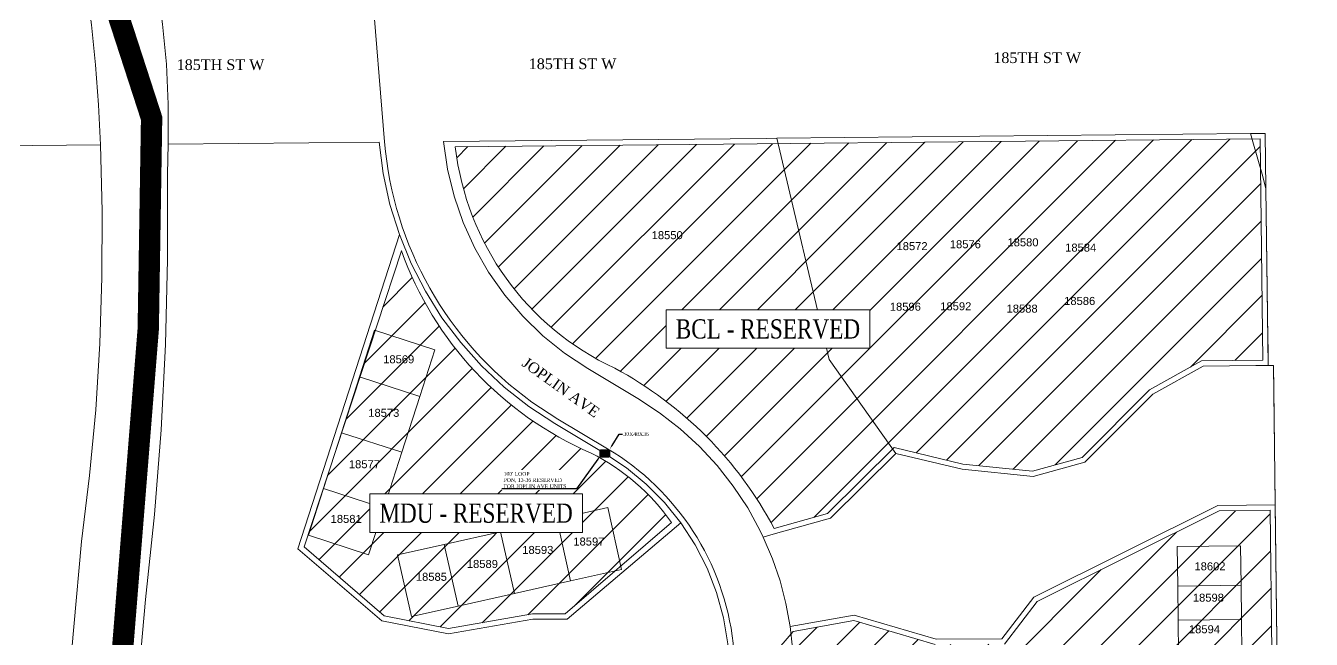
# Model space of a CAD drawing. Header units: feet. Extents: x 865220 to 2821149, y -2240498 to 944432.
# Drawn here: x 2811206 to 2812411, y 941286 to 941861 of the extents above; entities that cross this region are included whole.
import ezdxf
from ezdxf import colors
from ezdxf.entities.mleader import LeaderData, LeaderLine
from ezdxf.enums import TextEntityAlignment as Align
from ezdxf.lldxf.tags import DXFTag
from ezdxf.math import Vec2, Vec3

# ---------------------------------------------------------------- set-up
doc = ezdxf.new("R2010")
doc.units = ezdxf.units.FT
doc.header["$LTSCALE"] = 0.015
doc.header["$MEASUREMENT"] = 0
for name, color, linetype in [('288A', 112, '288A'), ('Dakota County Addresses', 7, 'Continuous'), ('Dakota County Parcels', 7, 'Continuous'), ('DETAIL', 7, 'Continuous'), ('NOTES', 7, 'Continuous'), ('STREET NAME', 7, 'Continuous'), ('TELEPHONE STRUCT-PROP', 6, 'Continuous')]:
    doc.layers.add(name, color=color, linetype=linetype)
doc.layers.add('RUNNING LINE (UNDERGROUND)', color=10, linetype='Continuous', lineweight=40)
doc.layers.add('WORK BOUNDARY', color=110, linetype='Continuous', lineweight=40)
doc.styles.add('Dimensions 100', font='arial.ttf')
doc.styles.add('Line', font='txt.shx', dxfattribs={"height": 3})
doc.styles.add('SIMPLEX', font='times.ttf', dxfattribs={"width": 0.8})
doc.styles.get("Standard").update_dxf_attribs({"font": 'times.ttf'})
doc.styles.add('Utilities', font='arial.ttf', dxfattribs={"height": 2.5})
tags = doc.linetypes.add('288A', pattern='A,80,-5,["288A",Line,S=1.5,R=0,X=0,Y=-1.5],-24', length=109).pattern_tags.tags
tags[6] = DXFTag(74, 10)
pattern_1 = [(45, (0, 0), (-17.67766952966369, 17.67766952966369), [])]

# ---------------------------------------------------------------- blocks, each defined once
blk = doc.blocks.new('ACMAP_ANN_TEMPLATE_Dakota County Addresses')
at = {"layer": 'Dakota County Addresses', "style": 'Dimensions 100'}
blk.add_attdef('DakotaCountyAddress', text='', height=50, dxfattribs=at).set_placement((0, 0), align=Align.CENTER)
blk = doc.blocks.new('NEW HH')
at = {"ltscale": 40, "true_color": 0xffffff}
h = blk.add_hatch(color=7, dxfattribs=at)
h.dxf.hatch_style = 1
h.paths.add_polyline_path([(-0.06105542969374866, -0.03052771484690631, 0.4142135623730951), (-0.04579157227031772, -0.04579157227033726), (0.04579157227026798, -0.04579157227033726, 0.4142135623730951), (0.06105542969369893, -0.03052771484690631), (0.06105542969369893, 0.03052771484699512, 0.4142135623736632), (0.04579157227023838, 0.04579157227042607), (-0.04579157227034732, 0.04579157227024844, 0.414213562372527), (-0.06105542969374866, 0.03052771484681749)])
at = {"layer": 'RUNNING LINE (UNDERGROUND)', "color": 6, "lineweight": 0, "const_width": 0.005, "flags": 128}
blk.add_lwpolyline([(-0.06105542969374866, 0.03052771484681749), (-0.06105542969374866, -0.03052771484690631, 0.414213562373095), (-0.04579157227031772, -0.04579157227033726), (0.04579157227026798, -0.04579157227033726, 0.414213562373095), (0.06105542969369893, -0.03052771484690631), (0.06105542969369893, 0.03052771484699512, 0.414213562373095), (0.04579157227026798, 0.04579157227042607), (-0.04579157227031772, 0.04579157227024844, 0.414213562373095)], format="xyb", close=True, dxfattribs=at)
at = {"layer": 'TELEPHONE STRUCT-PROP', "color": 18, "true_color": 0x000000, "style": 'Utilities'}
blk.add_text('HH', height=0.05, dxfattribs=at).set_placement((-2.486899575160351e-14, -4.440892098500626e-14), align=Align.MIDDLE_CENTER)

msp = doc.modelspace()

# ---------------------------------------------------------------- hatches: boundary and pattern name
at = {"layer": 'NOTES', "ltscale": 100}
h = msp.add_hatch(dxfattribs=at)
h.set_pattern_fill('ANSI31', color=5, scale=200)
h.set_pattern_definition(pattern_1)
edge = h.paths.add_edge_path()
edge.add_arc((2811823.531900311, 942202.5702931196), 89.32654450054983, -122.01079658549872, 89.36596977052028, ccw=False)
edge.add_line((2811776.181769785, 942126.8260082422), (2811713.722273948, 941907.9198131808))
edge.add_line((2811713.722273948, 941907.9198131808), (2812047.716440373, 941911.6494140569))
edge.add_line((2812047.716440373, 941911.6494140569), (2812376.66353693, 941977.3164067514))
edge.add_line((2812376.66353693, 941977.3164067514), (2812372.61251973, 942092.0253486758))
edge.add_line((2812372.61251973, 942092.0253486758), (2812363.97565, 942210.6882744652))
edge.add_line((2812363.97565, 942210.6882744652), (2812355.725407891, 942297.983828557))
edge.add_line((2812355.725407891, 942297.983828557), (2812345.72918039, 942385.0753253772))
edge.add_line((2812345.72918039, 942385.0753253772), (2812320.495398729, 942558.6669893662))
edge.add_line((2812320.495398729, 942558.6669893662), (2812307.281731389, 942633.3176653084))
edge.add_line((2812307.281731389, 942633.3176653084), (2812282.359153914, 942756.4362299441))
edge.add_line((2812282.359153914, 942756.4362299441), (2811970.377581402, 942740.8488815483))
edge.add_line((2811970.377581402, 942740.8488815483), (2811824.520360091, 942291.8913684584))
edge = h.paths.add_edge_path()
edge.add_line((2811907.910289391, 941389.6446219619), (2811957.850479385, 941403.6758497447))
edge.add_line((2811957.850479385, 941403.6758497447), (2812020.367853585, 941465.5268744095))
edge.add_line((2812020.367853585, 941465.5268744095), (2812084.65269299, 941450.0272139836))
edge.add_line((2812084.65269299, 941450.0272139836), (2812149.931542415, 941443.4673382636))
edge.add_line((2812149.931542415, 941443.4673382636), (2812196.387883647, 941456.268197336))
edge.add_line((2812196.387883647, 941456.268197336), (2812259.581083691, 941519.5937957424))
edge.add_line((2812259.581083691, 941519.5937957424), (2812308.375223604, 941546.6207368033))
edge.add_line((2812308.375223604, 941546.6207368033), (2812365.693296203, 941547.3332454719))
edge.add_line((2812365.693296203, 941547.3332454719), (2812363.113884781, 941754.7636066456))
edge.add_line((2812363.113884781, 941754.7636066456), (2811608.96125067, 941747.3634697155))
edge.add_arc((2811868.721036449, 941776.8869044078), 261.4321699870367, 186.4842228581033, 245.0464453503007)
edge.add_arc((2811584.891675707, 941217.6842251945), 365.9390698502999, 28.028803755568617, 61.69145382223911, ccw=False)
h = msp.add_hatch(dxfattribs=at)
h.set_pattern_fill('ANSI31', color=30, scale=200)
h.set_pattern_definition(pattern_1)
edge = h.paths.add_edge_path()
edge.add_arc((2811645.250996599, 941278.7206602757), 203.0626531500808, 35.02636000810843, 63.39631893976658)
edge.add_arc((2811865.797770536, 941759.990801508), 326.532291276152, 199.7013101559332, 246.6133158870073, ccw=False)
edge.add_line((2811558.379753426, 941649.9112847832), (2811467.201349297, 941372.289277489))
edge.add_line((2811467.201349297, 941372.289277489), (2811542.313602676, 941307.6533531098))
edge.add_line((2811542.313602676, 941307.6533531098), (2811602.692221157, 941295.8355558417))
edge.add_line((2811602.692221157, 941295.8355558417), (2811681.163161579, 941309.5383353618))
edge.add_line((2811681.163161579, 941309.5383353618), (2811711.924351529, 941309.5392631665))
edge.add_line((2811711.924351529, 941309.5392631665), (2811811.536581316, 941395.2691283887))
h.paths.add_polyline_path([(2811563.729526497, 940927.2044528982), (2811563.729526497, 941093.9461331946), (2811582.577323007, 941093.5363595098), (2811618.873006779, 941107.5164078521), (2811664.542902319, 941150.571899835), (2811808.466665844, 941203.0174313311), (2811855.574712149, 941227.6016157797), (2811868.439917484, 941226.6383247778), (2811925.444961502, 941293.0767229585), (2811982.519030827, 941303.3481546454), (2812058.756937479, 941280.868749378), (2812123.572869622, 941281.2125751867), (2812154.325013103, 941321.2672389069), (2812324.673079208, 941406.1172289953), (2812372.443078111, 941406.7109684157), (2812377.381834097, 941009.4065818412), (2812355.028170207, 941009.1287218343), (2812305.51947199, 940968.1045041363), (2812276.920177101, 940939.2134876038), (2812226.615104821, 940917.7340544824), (2812185.081552729, 940910.9194642276), (2812111.02343209, 940923.0838536219), (2812060.99790749, 940935.4793666714), (2811977.566535613, 940964.3402199995), (2811943.943510806, 940972.2155176903), (2811928.881906444, 940972.0287037435), (2811868.330563791, 940955.5925168929), (2811838.647326747, 940945.6261842878), (2811813.022552265, 940944.6749546867), (2811736.839171952, 940965.0770651146), (2811696.078646902, 940958.513194969), (2811673.531571375, 940929.8836064079), (2811645.601790903, 940921.5551962219)])
h.paths.add_polyline_path([(2811950.437364556, 940579.1801539854), (2811949.451164072, 940751.2262117134), (2811947.649744333, 940792.8945235105), (2811943.384382702, 940835.7496622168), (2811968.207319708, 940836.0576439623), (2812138.175188654, 940838.1663856294), (2812144.701529837, 940838.247358654), (2812145.812490225, 940581.575984333)])
h.paths.add_polyline_path([(2812154.405393874, 940575.1828487881), (2812154.119486649, 940800.8684357087), (2812360.529889055, 940804.648732974), (2812363.238593188, 940580.9642760742)])

# ---------------------------------------------------------------- linework, layer by layer
at = {"layer": '288A', "lineweight": 5, "ltscale": 50, "flags": 128}
msp.add_lwpolyline([(2813070.424256932, 938894.8253716899), (2813053.581821398, 938890.314079932), (2812965.596222688, 938890.7915171762), (2812875.607347521, 938891.238310762, -0.08432377265776943), (2812816.427410745, 938901.4886930747), (2812801.092475996, 938907.4563053129), (2812784.03166072, 938916.2560737843), (2812767.984156065, 938926.7910127344), (2812753.227351132, 938938.8626130434), (2812738.549860266, 938952.2097327133), (2812686.718042473, 938999.3435024512, 0.1852730655114057), (2812555.25784195, 939050.5322158342), (2812510.773239149, 939050.75347308), (2812407.699962254, 939051.2640303061), (2812381.327872414, 939052.3032534786, -0.1610922281270414), (2812156.969629846, 939145.3038394832), (2812139.065548797, 939161.7757317314), (2812122.177761864, 939179.4054585617), (2812105.454759574, 939199.3157716253), (2812090.695010146, 939219.4663789548), (2812077.292090476, 939240.4440278363), (2812022.633510251, 939332.5108602142), (2811974.141536831, 939414.190201575), (2811831.217937382, 939654.9291202029), (2811785.27902358, 939732.3110288078), (2811729.131965912, 939826.8880687343), (2811701.990269947, 939872.6025057855), (2811702.803425546, 939881.0268270199), (2811714.142491591, 939881.9438836472), (2811795.997005475, 939930.5396148523, 0.2680204782652348), (2811897.306751751, 940111.1062258543), (2811896.188700615, 940201.0888917042), (2811892.589432993, 940490.551455397), (2811891.746927013, 940550.6743207888), (2811889.539662661, 940728.581717298), (2811889.194291607, 940756.4158716594), (2811888.223142273, 940783.2638451151), (2811885.973330684, 940810.0946138912), (2811882.467612119, 940836.6705429822), (2811878.620962197, 940865.8309828906), (2811876.172323499, 940895.0326999362), (2811875.110782407, 940924.3721198558), (2811874.782079526, 940950.8677202261), (2811871.291391447, 941231.8752700016), (2811870.980752022, 941257.2579665352), (2811869.394414059, 941282.0698644046, 0.2336249084927929), (2811751.674338715, 941464.2931622773), (2811704.949466321, 941492.1848896364), (2811680.692956457, 941508.1171724717, -0.2191427037665804), (2811542.68401581, 941752.0555297727), (2811530.312697667, 941901.6357449588), (2811531.249739103, 941931.5594255353), (2811534.665465025, 941960.1631046, -0.2351897430703108), (2811709.169638763, 942202.5443772532), (2811729.854647492, 942212.5538995907), (2811738.552792761, 942217.287142071), (2811746.596847941, 942223.5443919941), (2811753.521915372, 942231.0236139729), (2811765.862630439, 942249.7161501135, -0.6600551345867091), (2811899.072611632, 942214.0194530609), (2811904.767304047, 942206.5366717827)], format="xyb", dxfattribs=at)
at = {"layer": 'Dakota County Parcels', "lineweight": 5}
for p, q in [((2812354.240737325, 941759.6765231167), (2811910.14939206, 941755.3052567516)), ((2811910.14939206, 941755.3052567516), (2811959.295530969, 941547.877716304)), ((2812368.051488598, 941759.8124512706), (2812354.240737325, 941759.6765231167)), ((2812368.691635401, 941708.3330379103), (2812368.051488598, 941759.8124512706)), ((2810621.772223694, 941742.6228425216), (2811276.295412902, 941749.0657139842)), ((2811339.338628897, 941721.5896932383), (2811339.963474097, 941749.6926539999)), ((2811537.701391521, 941751.6390502539), (2811339.963474097, 941749.6926539999)), ((2812368.691951645, 941708.3310906973), (2812370.755764574, 941542.4036612522)), ((2811461.422427197, 941370.6657760974), (2811556.524040968, 941665.0474467922)), ((2811533.3658233, 941575.4557178926), (2811519.226354289, 941531.6881233726)), ((2811589.816515525, 941557.218878777), (2811533.3658233, 941575.4557178926)), ((2811575.677046108, 941513.4512845401), (2811589.816515525, 941557.218878777)), ((2811779.861501568, 941511.51338127), (2811733.044406763, 941539.4600992587)), ((2811959.295530969, 941547.877716304), (2812021.904041986, 941460.0132043299)), ((2812309.696424774, 941541.6367740755), (2812262.621496805, 941515.562099823)), ((2812375.755685112, 941542.4658238192), (2812370.755764574, 941542.4036612522)), ((2812387.83301245, 940571.0436842267), (2812375.755685112, 941542.4658238192)), ((2811519.226354289, 941531.6881233726), (2811502.320476316, 941479.3573146325)), ((2811519.226354289, 941531.6881233726), (2811575.677046108, 941513.4512845401)), ((2811558.771142674, 941461.1204759341), (2811575.677046108, 941513.4512845401)), ((2812262.621496805, 941515.562099823), (2812198.992163725, 941451.7994546231)), ((2811502.320476316, 941479.3573146325), (2811485.414573678, 941427.0265061234)), ((2811558.771142674, 941461.1204759341), (2811502.320476316, 941479.3573146325)), ((2811702.29435977, 941487.9467336212), (2811749.111354314, 941460.0000153009)), ((2811541.86526476, 941408.7896429871), (2811558.771142674, 941461.1204759341)), ((2811960.447791253, 941399.21199301), (2812021.904041986, 941460.0132043299)), ((2812083.812843437, 941445.0864283007), (2812021.904041986, 941460.0132043299)), ((2812150.360116886, 941438.3990885701), (2812083.812843437, 941445.0864283007)), ((2812198.992163725, 941451.7994546231), (2812150.360116886, 941438.3990885701)), ((2811485.414573678, 941427.0265061234), (2811471.275105418, 941383.2589126315)), ((2811485.414573678, 941427.0265061234), (2811541.86526476, 941408.7896429871)), ((2811527.725795897, 941365.02207479), (2811541.86526476, 941408.7896429871)), ((2811704.002195078, 941398.4454247963), (2811751.802937212, 941409.1949501422)), ((2811751.802937212, 941409.1949501422), (2811764.81862002, 941351.3170262922)), ((2812151.062219959, 941325.2279718344), (2812323.467449172, 941411.1026302588)), ((2812323.467449172, 941411.1026302588), (2812377.379097113, 941411.7727050197)), ((2812377.379097113, 941411.7727050197), (2812382.44359637, 941004.4691141855)), ((2811651.323847301, 941386.5990129125), (2811704.002195078, 941398.4454247963)), ((2811704.002195078, 941398.4454247963), (2811717.017903154, 941340.5675263975)), ((2811820.196791178, 941395.0485987861), (2811713.76292864, 941304.5393186186)), ((2811960.447791253, 941399.21199301), (2811914.725289174, 941386.365802293)), ((2811471.275105418, 941383.2589126315), (2811527.725795897, 941365.02207479)), ((2811598.645474532, 941374.7526253622), (2811651.323847301, 941386.5990129125)), ((2811664.339530914, 941328.721114551), (2811651.323847301, 941386.5990129125)), ((2811897.550446437, 941381.5403147053), (2811894.712952363, 941387.4159445327)), ((2811904.760458964, 941383.5660249752), (2811897.550446437, 941381.5403147053)), ((2811914.725289174, 941386.365802293), (2811904.760458964, 941383.5660249752)), ((2811540.054969111, 941303.000557651), (2811461.422427197, 941370.6657760974)), ((2811554.746847501, 941364.880622999), (2811598.645474532, 941374.7526253622)), ((2811598.645474532, 941374.7526253622), (2811611.661158875, 941316.8747022275)), ((2812344.845427386, 941373.4499198471), (2812285.526646112, 941372.7140536357)), ((2812285.526646112, 941372.7140536357), (2812285.985721327, 941335.721039695)), ((2812345.304502206, 941336.4569058728), (2812344.845427386, 941373.4499198471)), ((2811567.762532281, 941307.0027000767), (2811554.746847501, 941364.880622999)), ((2811764.81862002, 941351.3170262922), (2811717.017903154, 941340.5675263975)), ((2811717.017903154, 941340.5675263975), (2811664.339530914, 941328.721114551)), ((2812345.304502206, 941336.4569058728), (2812285.985721327, 941335.721039695)), ((2812285.985721327, 941335.721039695), (2812286.382616615, 941303.7270212334)), ((2812345.70139632, 941304.4629873906), (2812345.304502206, 941336.4569058728)), ((2811664.339530914, 941328.721114551), (2811611.661158875, 941316.8747022275)), ((2812121.097952819, 941286.1995169681), (2812151.062219959, 941325.2279718344)), ((2811611.661158875, 941316.8747022275), (2811567.762532281, 941307.0027000767)), ((2811602.640341286, 941290.7508364927), (2811540.054969111, 941303.000557651)), ((2811681.596514097, 941304.5383484301), (2811602.640341286, 941290.7508364927)), ((2811713.76292864, 941304.5393186186), (2811681.596514097, 941304.5383484301)), ((2811982.798080359, 941308.4786990893), (2811922.808641757, 941297.6825980258)), ((2811982.798080359, 941308.4786990893), (2812059.465732558, 941285.8725796354)), ((2812286.382616615, 941303.7270212334), (2812345.70139632, 941304.4629873906)), ((2812286.382616615, 941303.7270212334), (2812286.779511069, 941271.7331029226)), ((2812346.098290428, 941272.4690690835), (2812345.70139632, 941304.4629873906)), ((2812059.465732558, 941285.8725796354), (2812121.097952819, 941286.1995169681))]:
    msp.add_line(p, q, dxfattribs=at)
for points in [[(2811276.295412902, 941749.0657139842), (2811274.534859976, 941786.5713782359), (2811271.76911377, 941824.016338696), (2811267.982466555, 941861.5296168674), (2811263.186957868, 941898.9273153518)], [(2811338.239981185, 941824.670679712), (2811338.239871172, 941824.6718787078), (2811334.457177935, 941862.1818407786), (2811329.711168146, 941899.582127319)], [(2811339.963474097, 941749.6926539999), (2811339.71834702, 941787.1958407362), (2811338.239981185, 941824.670679712)], [(2811910.14939206, 941755.3052567516), (2811900.141085798, 941755.2067080375), (2811597.889408763, 941752.2315011558)], [(2812354.240737325, 941759.6765231167), (2812356.436760309, 941751.8741540958), (2812364.953045063, 941721.616116443), (2812368.691635401, 941708.3330379103)], [(2811258.564659794, 941377.555300818), (2811266.169416166, 941439.1582923543), (2811271.919564116, 941500.9619877909), (2811275.809909977, 941562.9105653849), (2811277.836939886, 941624.9480725129), (2811277.998822953, 941687.0184762676), (2811276.295412902, 941749.0657139842)], [(2811556.524040968, 941665.0474467922), (2811547.740833188, 941693.3276444834), (2811541.450723939, 941722.2646252338), (2811537.701391521, 941751.6390502539)], [(2811733.044406763, 941539.4600992587), (2811711.253899661, 941553.8911043976), (2811690.902956342, 941570.2898610283), (2811672.168677476, 941588.5136617396), (2811655.214094978, 941608.4039170046), (2811640.186753288, 941629.7875352364), (2811627.217425324, 941652.4784291026), (2811616.418974515, 941676.2791349378), (2811607.885372593, 941700.9825311129), (2811601.690881825, 941726.3736404714), (2811597.889408763, 941752.2315011558)], [(2811318.734085571, 941323.2222290013), (2811326.980297762, 941402.6287362699), (2811333.167316257, 941482.2221681338), (2811337.290990764, 941561.9491339896), (2811339.348555072, 941641.7561536555), (2811339.338628897, 941721.5896932383)], [(2812370.755080489, 941542.3957811308), (2812370.713072206, 941545.773919971), (2812370.577002252, 941556.7153903928), (2812370.440957707, 941567.656811082), (2812368.691635401, 941708.3330379103)], [(2811702.29435977, 941487.9467336212), (2811677.857804474, 941503.9972748023), (2811654.890071021, 941522.0872812134), (2811633.560894778, 941542.0830647361), (2811614.027901914, 941563.8368532334), (2811596.435444509, 941587.1878826332), (2811580.913533766, 941611.963584957), (2811567.576879212, 941637.9808636655), (2811556.524040968, 941665.0474467922)], [(2812370.755080489, 941542.3957811308), (2812363.155805023, 941542.3013190639), (2812359.156503501, 941542.2515942913), (2812309.696424774, 941541.6367740755)], [(2812375.754075109, 941542.4580609587), (2812371.087919917, 941542.3999628846), (2812370.755080489, 941542.3957811308)], [(2812377.379097113, 941411.7727050197), (2812376.026256096, 941520.5642213498), (2812375.754075109, 941542.4580609587)], [(2811894.712952363, 941387.4159445327), (2811882.939783558, 941408.880029333), (2811869.454710278, 941429.3120444838), (2811854.347640982, 941448.5757644225), (2811837.719298416, 941466.5427529339), (2811819.680548029, 941483.0932194192), (2811800.351658842, 941498.1168176134), (2811779.861501568, 941511.51338127)], [(2811749.111354314, 941460.0000153009), (2811769.259616537, 941446.5465962936), (2811787.947628139, 941431.1289060276), (2811804.984649323, 941413.9043057051), (2811820.196791178, 941395.0485987861)], [(2811820.196791178, 941395.0485987861), (2811833.618506293, 941374.4254245397), (2811844.856996675, 941352.5358361166), (2811853.794017478, 941329.6101430741), (2811860.335538586, 941305.8895562452), (2811864.412733939, 941281.6236499113), (2811865.982705688, 941257.0677358408)], [(2811897.550446437, 941381.5403147053), (2811906.15582141, 941361.3274392609), (2811913.25802091, 941340.5387026307), (2811918.818913184, 941319.2857197274), (2811922.808641757, 941297.6825980258)], [(2811213.691023415, 940872.3510352906), (2811243.100801001, 941203.4574500222), (2811251.437881502, 941297.3198083427), (2811258.564659794, 941377.555300818)], [(2811278.715133603, 940876.0449745965), (2811296.732941736, 941077.3780642909), (2811318.734085571, 941323.2222290013)], [(2811925.971363915, 941257.8120051522), (2811925.055560378, 941277.8000966918), (2811922.808641757, 941297.6825980258)]]:
    msp.add_lwpolyline(points, dxfattribs=at)
at = {"layer": 'NOTES', "color": 5, "lineweight": 5, "ltscale": 50, "flags": 128}
msp.add_lwpolyline([(2811907.910289391, 941389.6446219619), (2811957.850479385, 941403.6758497447), (2812020.367853585, 941465.5268744095), (2812084.65269299, 941450.0272139836), (2812149.931542415, 941443.4673382636), (2812196.387883647, 941456.268197336), (2812259.581083691, 941519.5937957424), (2812308.375223604, 941546.6207368033), (2812365.693296203, 941547.3332454719), (2812363.113884781, 941754.7636066456), (2811608.96125067, 941747.3634697155, 0.2612364842501886), (2811758.427131192, 941539.8594081813, -0.1479464872054651), (2811907.910289391, 941389.6446219619)], format="xyb", dxfattribs=at)
at = {"layer": 'NOTES', "color": 30, "lineweight": 5, "ltscale": 50, "flags": 128}
msp.add_lwpolyline([(2811811.536581316, 941395.2691283887, 0.1244234740475918), (2811736.185809976, 941460.2841500539, -0.2075997725202477), (2811558.379753426, 941649.9112847832), (2811467.201349297, 941372.289277489), (2811542.313602676, 941307.6533531098), (2811602.692221157, 941295.8355558417), (2811681.163161579, 941309.5383353618), (2811711.924351529, 941309.5392631665), (2811811.536581316, 941395.2691283887)], format="xyb", dxfattribs=at)
for points in [[(2812123.572869622, 941281.2125751867), (2812154.325013103, 941321.2672389069), (2812324.673079208, 941406.1172289953), (2812372.443078111, 941406.7109684157), (2812377.381834097, 941009.4065818412)], [(2811868.439917484, 941226.6383247778), (2811925.444961502, 941293.0767229585), (2811982.519030827, 941303.3481546454), (2812058.756937479, 941280.868749378)]]:
    msp.add_lwpolyline(points, dxfattribs=at)
at = {"layer": 'WORK BOUNDARY', "lineweight": 100, "const_width": 20}
msp.add_lwpolyline([(2816268.468868925, 941081.9450371091), (2813842.005660736, 941062.6304296975), (2813848.550197875, 940518.0965683286), (2813150.452444917, 940519.432699179), (2813138.136677608, 941860.7731018995), (2812911.512325561, 941862.0778354795), (2812585.90672403, 941864.6785753227), (2812526.554818616, 941906.0048937064), (2812484.766951306, 942180.1580877726), (2812439.817925528, 942469.3674113613), (2812388.332124592, 942812.8218047891), (2812302.133113432, 942974.9625655424), (2811909.611616252, 942862.8721245986), (2811722.027819846, 942852.1561978396), (2811558.577370083, 942850.7051166382), (2811024.131706736, 942698.137582646), (2811324.341783015, 941774.0834791672), (2811321.192061042, 941576.5936331239), (2811268.972456243, 940925.3896018092), (2811262.26879041, 940576.2804271069), (2811264.123786471, 940364.9168428753)], dxfattribs=at)

# ---------------------------------------------------------------- block references
at = {"lineweight": 5, "xscale": 80, "yscale": 80, "zscale": 40}
msp.add_blockref('NEW HH', (2811749.111354314, 941460.0000153009), dxfattribs=at)
at = {"layer": 'Dakota County Addresses', "lineweight": 5, "xscale": 0.15, "yscale": 0.15, "zscale": 0.15}
for p, values in [((2811807.532994838, 941660.7858994987), {'DakotaCountyAddress': '18550'}), ((2812036.990865524, 941650.511119799), {'DakotaCountyAddress': '18572'}), ((2812086.949812978, 941652.2792942573), {'DakotaCountyAddress': '18576'}), ((2812140.960669956, 941654.0813341376), {'DakotaCountyAddress': '18580'}), ((2812195.027967946, 941649.1304393162), {'DakotaCountyAddress': '18584'}), ((2812030.712027716, 941593.7311673325), {'DakotaCountyAddress': '18596'}), ((2812077.981559813, 941594.1262469303), {'DakotaCountyAddress': '18592'}), ((2812140.129413617, 941591.944445723), {'DakotaCountyAddress': '18588'}), ((2812194.0951167, 941599.148896781), {'DakotaCountyAddress': '18586'}), ((2811555.906022603, 941544.4716644187), {'DakotaCountyAddress': '18569'}), ((2811541.931630205, 941494.2807297979), {'DakotaCountyAddress': '18573'}), ((2811523.763763551, 941446.1228326012), {'DakotaCountyAddress': '18577'}), ((2811506.67629599, 941394.851822478), {'DakotaCountyAddress': '18581'}), ((2811734.108998851, 941373.6689198364), {'DakotaCountyAddress': '18597'}), ((2811686.269872447, 941365.7883756023), {'DakotaCountyAddress': '18593'}), ((2811634.326720127, 941352.6475607094), {'DakotaCountyAddress': '18589'}), ((2812316.187300904, 941350.4387411338), {'DakotaCountyAddress': '18602'}), ((2811586.538494194, 941340.5994557117), {'DakotaCountyAddress': '18585'}), ((2812314.718160286, 941321.0527843249), {'DakotaCountyAddress': '18598'}), ((2812311.02609027, 941291.4294478123), {'DakotaCountyAddress': '18594'})]:
    msp.add_blockref('ACMAP_ANN_TEMPLATE_Dakota County Addresses', p, dxfattribs=at).add_auto_attribs(values)

# ---------------------------------------------------------------- texts
at = {"layer": 'STREET NAME', "lineweight": 5, "ltscale": 40, "char_height": 10, "attachment_point": 1}
for insert in [(2811347.818710445, 941829.3061329063), (2811677.744843202, 941830.1440447655), (2812113.13247548, 941835.84734506)]:
    msp.add_mtext('185TH ST W', dxfattribs=dict(at, insert=insert))
at = {"layer": 'STREET NAME', "lineweight": 5, "ltscale": 40, "insert": (2811676.34688534, 941550.8701557339), "char_height": 10, "attachment_point": 1, "rotation": 324.2486233602682}
msp.add_mtext('JOPLIN AVE', dxfattribs=at)

# ---------------------------------------------------------------- next in the draw order: texts
at = {"layer": 'NOTES', "color": 5, "lineweight": 5, "ltscale": 0.5, "insert": (2811815.530657131, 941585.6843448313), "char_height": 18, "attachment_point": 1, "style": 'SIMPLEX', "bg_fill": 19, "box_fill_scale": 1.5, "bg_fill_color": 256, "bg_fill_transparency": 0}
msp.add_mtext('BCL - RESERVED', dxfattribs=at)

# ---------------------------------------------------------------- next in the draw order: leaders
at = {"layer": 'DETAIL', "lineweight": 5, "ltscale": 5}
ml = msp.add_multileader_mtext('Standard', dxfattribs=at)
ml.set_content('30X48X36', color=256)
ml.set_leader_properties()
ml.build(insert=Vec2(0, 0))
ml.multileader.update_dxf_attribs({"has_text_frame": 1, "text_left_attachment_type": 2, "text_right_attachment_type": 2, "dogleg_length": 3})
ctx = ml.context
ctx.base_point, ctx.char_height, ctx.landing_gap_size, ctx.plane_origin = Vec3(2811765.646879014, 941478.0737758722), 3.5, 1.5, Vec3(2811774.371690054, 941529.8082235318)
ctx.left_attachment, ctx.right_attachment, ctx.text_align_type = 2, 2, 1
notes = []
notes.append((ctx, [(1, (1, 1, 0), (2811762.646879014, 941478.0737758722), (1, 0), 3, [(0, [(2811753.696775869, 941464.111563809)], 0, [])])]))
ctx.mtext.insert, ctx.mtext.alignment, ctx.mtext.flow_direction = Vec3(2811778.426619461, 941479.8540570546), 2, 5
ctx.mtext.has_bg_fill, ctx.mtext.bg_color, ctx.mtext.bg_scale_factor, ctx.mtext.bg_transparency, ctx.mtext.use_window_bg_color = 1, -1027028792, 1.5, 0, 1
ml = msp.add_multileader_mtext('Standard', dxfattribs=at)
ml.set_content("100' LOOP\\PPON, 13-36 RESERVED FOR JOPLIN AVE UNITS", color=256)
ml.set_leader_properties()
ml.build(insert=Vec2(0, 0))
ml.multileader.update_dxf_attribs({"text_left_attachment_type": 5, "text_right_attachment_type": 5, "dogleg_length": 3})
ctx = ml.context
ctx.base_point, ctx.char_height, ctx.landing_gap_size, ctx.plane_origin = Vec3(2811653.22183728, 941426.7329701439), 3.5, 1, Vec3(2811765.389484789, 941434.161553991)
ctx.left_attachment, ctx.right_attachment = 5, 5
notes.append((ctx, [(0, (1, 1, 0), (2811722.501217237, 941426.7329701439), (-1, 0), 3, [(0, [(2811745.019548161, 941457.7553354709)], 0, [])])]))
ctx.mtext.insert, ctx.mtext.width, ctx.mtext.defined_height, ctx.mtext.flow_direction = Vec3(2811654.22183728, 941442.5996368106), 65.37188944009775, 19.2328982477374, 5
ctx.mtext.has_bg_fill, ctx.mtext.bg_color, ctx.mtext.bg_scale_factor, ctx.mtext.bg_transparency, ctx.mtext.use_window_bg_color = 1, -1027028792, 1.5, 0, 1
for ctx, leaders in notes:
    for number, flags, end, landing, length, lines in leaders:
        leader = LeaderData()
        leader.index, (leader.has_last_leader_line, leader.has_dogleg_vector, leader.attachment_direction) = number, flags
        leader.last_leader_point, leader.dogleg_vector, leader.dogleg_length = Vec3(end), Vec3(landing), length
        for number, points, colour, breaks in lines:
            line = LeaderLine()
            line.index, line.vertices, line.color, line.breaks = number, Vec3.list(points), colors.encode_raw_color(colour), breaks
            leader.lines.append(line)
        ctx.leaders.append(leader)

# ---------------------------------------------------------------- next in the draw order: texts
at = {"layer": 'NOTES', "color": 30, "lineweight": 5, "ltscale": 0.5, "insert": (2811537.7816101, 941413.0169551907), "char_height": 18, "attachment_point": 1, "style": 'SIMPLEX', "bg_fill": 19, "box_fill_scale": 1.5, "bg_fill_color": 256, "bg_fill_transparency": 0}
msp.add_mtext('MDU - RESERVED', dxfattribs=at)

doc.saveas('drawing.dxf')
